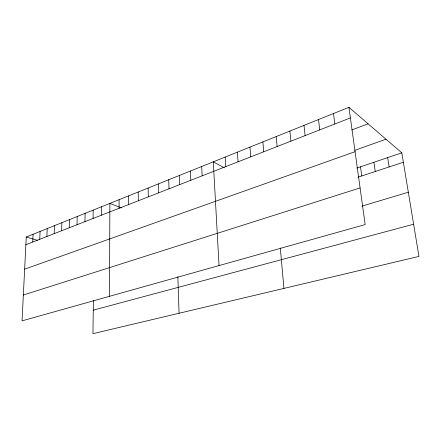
<?xml version="1.0" encoding="UTF-8"?>
<svg xmlns="http://www.w3.org/2000/svg" width="441" height="441" viewBox="0 0 441 441"><rect width="100%" height="100%" fill="white"/><g stroke="black" fill="none" stroke-linecap="round" stroke-linejoin="round"><path stroke-width="0.66" d="M109.506 296.319L109.875 203.395L121.551 207.931M101.364 215.214L101.441 206.785M93.376 300.255L92.957 333.661L418.95 256.408L401.806 152.829L348.936 107.339L26.262 236.988L22.05 320.861L365.165 224.574L348.936 107.339M93.073 218.455L93.183 210.098M84.959 221.625L85.107 213.345M77.021 224.728L77.203 216.52M69.248 227.765L69.463 219.629M61.641 230.737L61.889 222.677M54.193 233.647L54.469 225.654M46.895 236.497L47.204 228.576M39.745 239.292L40.081 231.437M32.739 242.026L33.103 234.243M25.876 244.711L350.397 117.912M351.813 129.957L368.075 123.805M354.762 150.342L385.974 139.202M24.646 269.153L355.071 151.682M356.763 168.087L401.806 152.829M358.02 177.183L403.366 162.249M23.345 295.035L360.088 187.916M362.011 206.107L408.327 192.226M93.249 310.161L413.625 224.221M26.262 236.988L37.435 240.312M224.348 167.845L213.273 161.847L219.045 265.576M387.667 157.613L389.133 166.935M373.902 162.277L375.274 171.499M360.495 166.819L361.774 175.948M333.49 113.541L334.835 123.993M318.518 119.561L319.747 129.886M303.987 125.398L305.117 135.608M289.886 131.065L290.911 141.153M276.193 136.567L277.124 146.544M280.311 248.002L283.943 288.403M262.891 141.908L263.735 151.776M249.964 147.107L250.72 156.858M237.39 152.156L238.068 161.803M225.169 157.068L225.764 166.61M201.691 166.5L202.149 175.838M190.418 171.031L190.81 180.27M179.437 175.441L179.763 184.581M177.855 276.65L179.063 313.259M168.738 179.741L169.002 188.787M158.308 183.936L158.517 192.882M148.137 188.02L148.292 196.879M138.22 192.006L138.325 200.776M128.54 195.892L128.596 204.574M119.098 199.69L119.109 208.284"/></g></svg>
